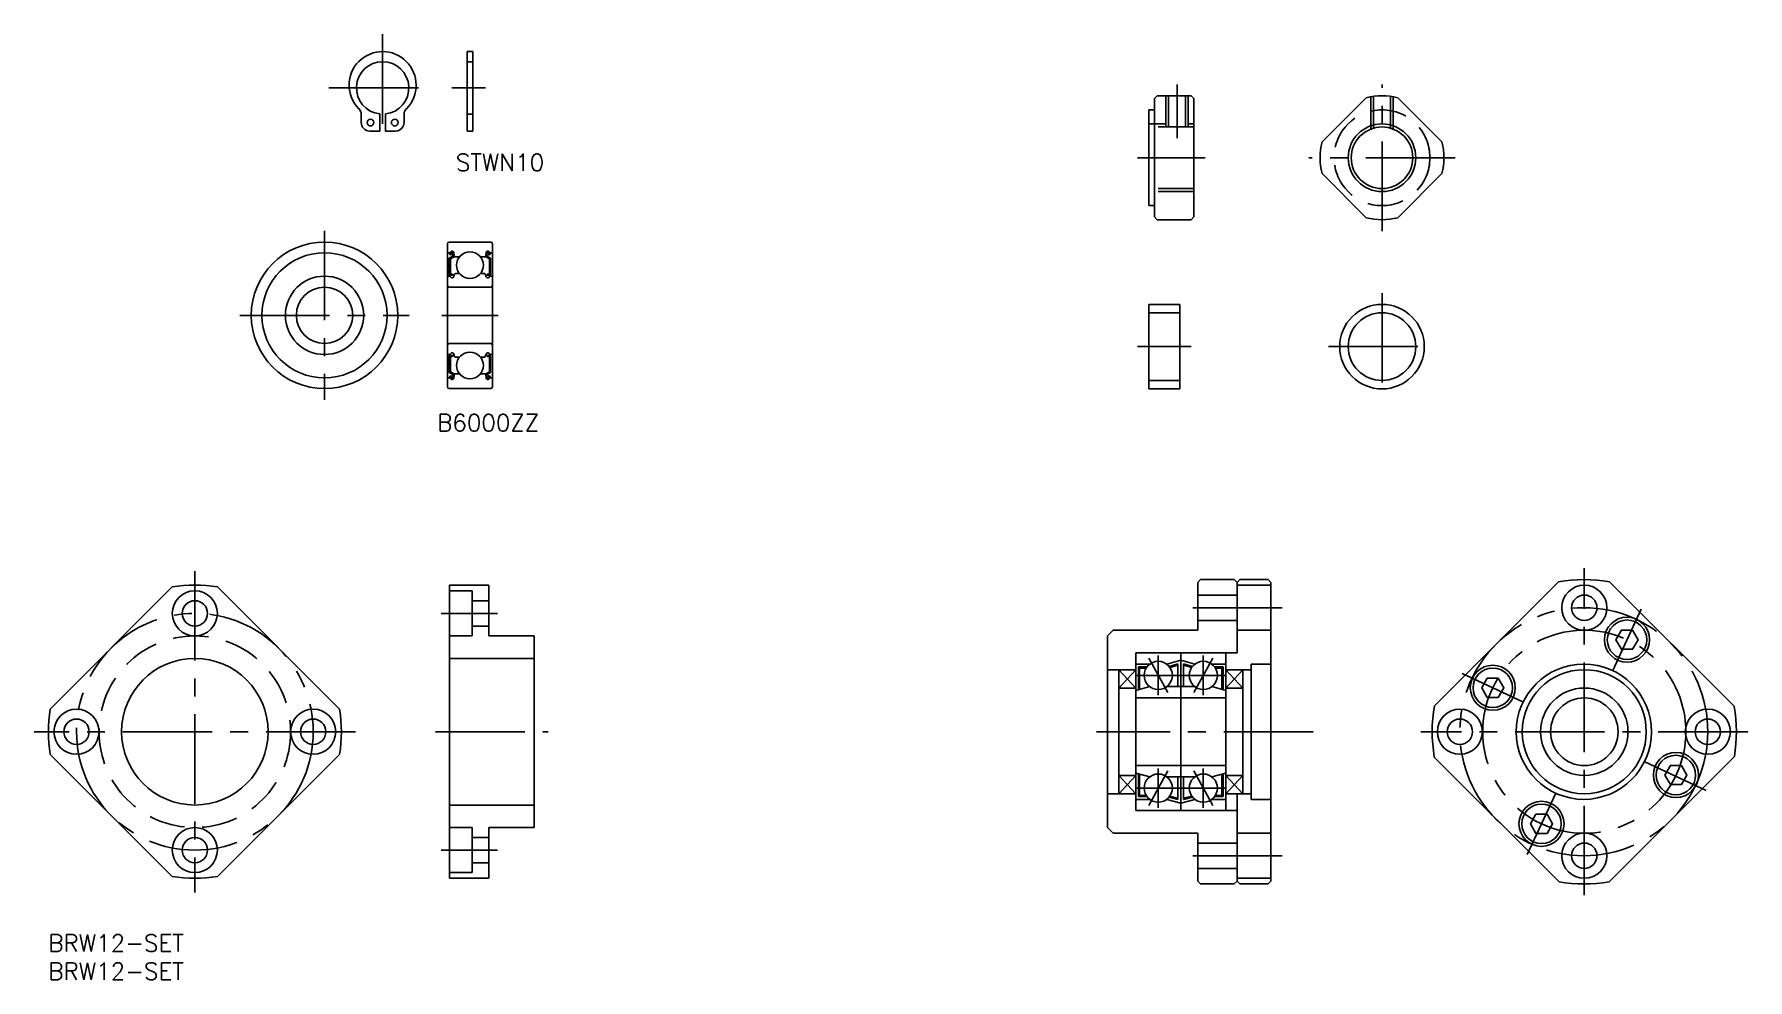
# Model space of a CAD drawing. Extents: x -3 to 302, y -8 to 160.
import ezdxf

# ---------------------------------------------------------------- set-up
doc = ezdxf.new("R2010")
doc.units = 0
doc.header["$LTSCALE"] = 0.5
doc.linetypes.add('CENTER', pattern=[50.8, 31.75, -6.35, 6.35, -6.35])
doc.linetypes.add('DASHED', pattern=[19.05, 12.7, -6.35])
for name, color, linetype in [('MSM_CENTER', 1, 'CENTER'), ('MSM_CONTINUOUS', 7, 'CONTINUOUS'), ('MSM_DASHED', 4, 'DASHED'), ('MSM_NARROW', 5, 'CONTINUOUS'), ('MSM_PART_NUMBER', 7, 'CONTINUOUS')]:
    doc.layers.add(name, color=color, linetype=linetype)
doc.styles.get("Standard").update_dxf_attribs({"font": 'txt.shx', "height": 3, "bigfont": 'bigfont.shx'})

# ---------------------------------------------------------------- blocks, each defined once
blk = doc.blocks.new('*U55')
at = {"layer": 'MSM_PART_NUMBER'}
blk.add_text('BRW12-SET', height=3, dxfattribs=at).set_placement((0, -3))
blk = doc.blocks.new('*U56')
at = {"layer": 'MSM_PART_NUMBER'}
blk.add_text('BRW12-SET', height=3, dxfattribs=at).set_placement((0, -8))

msp = doc.modelspace()

# ---------------------------------------------------------------- linework, layer by layer
at = {"layer": 'MSM_CENTER'}
for p, q in [((59.32, 159.75), (59.32, 140.72)), ((49.8, 150.23), (68.84, 150.23)), ((71.63, 150.23), (77.55, 150.23)), ((200.3, 150.84), (200.3, 141.34)), ((236.68, 124.84), (236.68, 150.84)), ((193.3, 137.84), (205.3, 137.84)), ((249.68, 137.84), (223.68, 137.84)), ((49.01, 124.88), (49.01, 94.88)), ((236.68, 113.83), (236.68, 94.83)), ((34.01, 109.88), (64.01, 109.88)), ((69.82, 109.88), (79.82, 109.88)), ((193.3, 104.33), (202.8, 104.33)), ((227.18, 104.33), (246.18, 104.33)), ((26, 64.5), (26, 7.5)), ((272.58, 7), (272.58, 65)), ((218.97, 58), (202.02, 58)), ((69.69, 57), (79.69, 57)), ((277.62, 46.89), (282.69, 57.77)), ((195.27, 49.06), (198.67, 42.94)), ((196.97, 49.5), (196.97, 42.5)), ((206.67, 49.06), (203.27, 42.94)), ((204.97, 49.5), (204.97, 42.5)), ((208.97, 46), (192.97, 46)), ((261.77, 41.26), (250.9, 46.33)), ((54.5, 36), (-2.5, 36)), ((68.69, 36), (88.69, 36)), ((224.47, 36), (186.02, 36)), ((301.58, 36), (243.58, 36)), ((294.18, 25.57), (283.31, 30.64)), ((195.27, 22.94), (198.67, 29.06)), ((196.97, 22.5), (196.97, 29.5)), ((206.67, 22.94), (203.27, 29.06)), ((204.97, 22.5), (204.97, 29.5)), ((208.97, 26), (192.97, 26)), ((262.45, 14.22), (267.52, 25.1)), ((69.69, 15), (79.69, 15)), ((218.97, 14), (202.02, 14))]:
    msp.add_line(p, q, dxfattribs=at)
for centre, radius in [((272.5, 36), 22), ((26, 36), 21), ((272.58, 36), 18.02)]:
    msp.add_circle(centre, radius, dxfattribs=at)
at = {"layer": 'MSM_CONTINUOUS'}
for p, q in [((74.32, 156.68), (74.32, 142.58)), ((74.32, 156.68), (75.32, 156.68)), ((75.32, 156.68), (75.32, 142.58)), ((195.3, 146.34), (196.3, 146.34)), ((195.3, 146.34), (195.3, 129.34)), ((196.8, 148.84), (196.3, 148.34)), ((196.3, 148.34), (196.3, 127.34)), ((196.8, 148.84), (202.8, 148.84)), ((202.8, 148.84), (203.3, 148.34)), ((203.3, 148.34), (203.3, 127.34)), ((226.04, 140.64), (233.88, 148.48)), ((247.32, 140.64), (239.48, 148.48)), ((55.52, 145.5), (55.52, 144.08)), ((58.82, 145.61), (58.82, 142.58)), ((58.82, 144.85), (58.82, 144.85)), ((58.82, 144.1), (58.82, 144.1)), ((59.82, 145.61), (59.82, 142.58)), ((63.12, 145.5), (63.12, 144.08)), ((57.02, 142.58), (58.82, 142.58)), ((59.82, 142.58), (61.62, 142.58)), ((74.32, 142.58), (75.32, 142.58)), ((233.88, 127.2), (226.04, 135.04)), ((239.48, 127.2), (247.32, 135.04)), ((195.3, 129.34), (196.3, 129.34)), ((196.8, 126.84), (196.3, 127.34)), ((196.8, 126.84), (202.8, 126.84)), ((202.8, 126.84), (203.3, 127.34)), ((70.82, 122.58), (70.82, 97.18)), ((71.12, 122.88), (78.52, 122.88)), ((78.82, 122.58), (78.82, 97.18)), ((70.92, 120.98), (71.28, 120.98)), ((71.8, 120.38), (71.15, 120)), ((71.15, 120), (71.15, 117.18)), ((71.27, 120.97), (71.44, 121.17)), ((71.42, 120.55), (71.28, 120.7)), ((72, 120.26), (71.35, 119.89)), ((71.35, 119.89), (71.35, 117.18)), ((71.42, 120.84), (71.59, 121.04)), ((71.56, 120.7), (71.42, 120.84)), ((71.42, 120.55), (71.56, 120.7)), ((71.77, 120.98), (71.8, 120.38)), ((71.97, 121), (72.02, 120.37)), ((72, 120.63), (72, 120.26)), ((72.12, 120.28), (72.97, 120.28)), ((77.52, 120.28), (76.67, 120.28)), ((77.67, 121), (77.62, 120.37)), ((77.64, 120.63), (77.64, 120.26)), ((77.64, 120.26), (78.29, 119.89)), ((77.87, 120.98), (77.84, 120.38)), ((77.84, 120.38), (78.49, 120)), ((78.22, 120.84), (78.05, 121.04)), ((78.08, 120.7), (78.22, 120.84)), ((78.22, 120.55), (78.08, 120.7)), ((78.37, 120.97), (78.2, 121.17)), ((78.22, 120.55), (78.36, 120.7)), ((78.29, 119.89), (78.29, 117.18)), ((78.72, 120.98), (78.36, 120.98)), ((78.49, 120), (78.49, 117.18)), ((70.92, 116.83), (71.27, 116.83)), ((71.27, 116.83), (71.46, 116.6)), ((71.75, 117.18), (71.35, 117.18)), ((71.35, 116.98), (71.75, 116.98)), ((71.61, 116.53), (71.71, 116.53)), ((71.75, 116.98), (71.75, 117.18)), ((71.9, 116.66), (72.1, 117.21)), ((72.19, 117.28), (72.97, 117.28)), ((77.45, 117.28), (76.67, 117.28)), ((77.74, 116.66), (77.54, 117.21)), ((77.89, 116.98), (77.89, 117.18)), ((77.89, 117.18), (78.29, 117.18)), ((78.29, 116.98), (77.89, 116.98)), ((78.03, 116.53), (77.93, 116.53)), ((78.37, 116.83), (78.18, 116.6)), ((78.72, 116.83), (78.37, 116.83)), ((71.12, 114.88), (78.52, 114.88)), ((195.3, 111.83), (200.8, 111.83)), ((195.3, 111.83), (195.3, 96.83)), ((200.8, 111.83), (200.8, 96.83)), ((71.12, 104.88), (78.52, 104.88)), ((70.92, 102.93), (71.27, 102.93)), ((71.15, 99.75), (71.15, 102.58)), ((71.27, 102.93), (71.46, 103.16)), ((71.35, 102.78), (71.75, 102.78)), ((71.75, 102.58), (71.35, 102.58)), ((71.35, 99.87), (71.35, 102.58)), ((71.61, 103.23), (71.71, 103.23)), ((71.75, 102.78), (71.75, 102.58)), ((71.9, 103.1), (72.1, 102.55)), ((72.19, 102.48), (72.97, 102.48)), ((77.45, 102.48), (76.67, 102.48)), ((77.74, 103.1), (77.54, 102.55)), ((77.89, 102.78), (77.89, 102.58)), ((78.29, 102.78), (77.89, 102.78)), ((77.89, 102.58), (78.29, 102.58)), ((78.03, 103.23), (77.93, 103.23)), ((78.37, 102.93), (78.18, 103.16)), ((78.29, 99.87), (78.29, 102.58)), ((78.72, 102.93), (78.37, 102.93)), ((78.49, 99.75), (78.49, 102.58)), ((70.92, 98.78), (71.28, 98.78)), ((71.8, 99.38), (71.15, 99.75)), ((71.27, 98.79), (71.44, 98.59)), ((71.42, 99.2), (71.28, 99.06)), ((72, 99.49), (71.35, 99.87)), ((71.42, 99.2), (71.56, 99.06)), ((71.56, 99.06), (71.42, 98.92)), ((71.42, 98.92), (71.59, 98.72)), ((71.77, 98.78), (71.8, 99.38)), ((71.97, 98.76), (72.02, 99.39)), ((72, 99.13), (72, 99.49)), ((72.12, 99.48), (72.97, 99.48)), ((77.52, 99.48), (76.67, 99.48)), ((77.67, 98.76), (77.62, 99.39)), ((77.64, 99.49), (78.29, 99.87)), ((77.64, 99.13), (77.64, 99.49)), ((77.84, 99.38), (78.49, 99.75)), ((77.87, 98.78), (77.84, 99.38)), ((78.22, 98.92), (78.05, 98.72)), ((78.22, 99.2), (78.08, 99.06)), ((78.08, 99.06), (78.22, 98.92)), ((78.37, 98.79), (78.2, 98.59)), ((78.22, 99.2), (78.36, 99.06)), ((78.72, 98.78), (78.36, 98.78)), ((71.12, 96.88), (78.52, 96.88)), ((195.3, 96.83), (200.8, 96.83)), ((21.99, 61.69), (0.31, 40.01)), ((30.01, 61.69), (51.69, 40.01)), ((71.19, 10), (71.19, 62)), ((71.19, 62), (78.19, 62)), ((71.19, 61), (75.19, 61)), ((75.19, 61), (75.19, 53)), ((78.19, 53), (78.19, 62)), ((204.47, 63), (203.97, 62.5)), ((203.97, 62.5), (203.97, 54)), ((210.47, 63), (204.47, 63)), ((210.97, 62.5), (210.47, 63)), ((210.97, 62.5), (211.47, 63)), ((210.97, 62.5), (210.97, 50)), ((216.97, 62), (210.97, 62)), ((216.47, 63), (211.47, 63)), ((216.47, 63), (216.97, 62.5)), ((216.97, 62.5), (216.97, 9.5)), ((245.98, 40.59), (268, 62.61)), ((299.21, 40.49), (277.07, 62.62)), ((75.19, 59.25), (78.19, 59.25)), ((210.97, 60.25), (203.97, 60.25)), ((75.19, 54.75), (78.19, 54.75)), ((210.97, 55.75), (203.97, 55.75)), ((71.19, 53), (75.19, 53)), ((86.19, 53), (78.19, 53)), ((86.19, 19), (86.19, 53)), ((188.97, 54), (187.97, 53)), ((187.97, 53), (187.97, 19)), ((204.02, 54), (188.97, 54)), ((216.97, 54), (210.97, 54)), ((71.19, 49), (86.19, 49)), ((210.97, 50), (192.97, 50)), ((192.97, 50), (192.97, 22)), ((198.47, 48), (200.97, 48.67)), ((200.97, 50), (200.97, 22)), ((203.47, 48), (200.97, 48.67)), ((208.97, 50), (208.97, 22)), ((192.97, 47), (187.97, 47)), ((189.97, 47), (189.97, 25)), ((195.47, 48), (192.97, 48)), ((193.47, 47.5), (193.47, 43.46)), ((194.97, 47.5), (193.47, 47.5)), ((193.67, 47.3), (193.67, 43.52)), ((194.83, 47.3), (193.67, 47.3)), ((198.89, 47.6), (200.47, 48.02)), ((199.02, 47.42), (200.47, 47.81)), ((200.47, 48.02), (200.47, 44)), ((201.47, 48.02), (201.47, 44)), ((203.04, 47.6), (201.47, 48.02)), ((202.91, 47.42), (201.47, 47.81)), ((206.47, 48), (208.97, 48)), ((206.97, 47.5), (208.47, 47.5)), ((207.1, 47.3), (208.27, 47.3)), ((208.27, 47.3), (208.27, 43.52)), ((208.47, 47.5), (208.47, 43.46)), ((213.47, 47), (208.97, 47)), ((211.97, 47), (211.97, 25)), ((216.97, 48), (213.47, 48)), ((213.47, 48), (213.47, 24)), ((192.97, 43.75), (189.97, 43.75)), ((195.47, 44), (192.97, 43.33)), ((200.97, 44), (198.47, 44)), ((200.97, 44), (203.47, 44)), ((206.47, 44), (208.97, 43.33)), ((211.97, 43.75), (208.97, 43.75)), ((208.97, 42), (192.97, 42)), ((0.31, 31.99), (21.99, 10.31)), ((51.69, 31.99), (30.01, 10.31)), ((268.09, 9.38), (245.96, 31.51)), ((276.97, 9.36), (299.22, 31.61)), ((192.97, 28.25), (189.97, 28.25)), ((208.97, 30), (192.97, 30)), ((195.47, 28), (192.97, 28.67)), ((193.47, 24.5), (193.47, 28.54)), ((193.67, 24.7), (193.67, 28.48)), ((200.97, 28), (198.47, 28)), ((200.47, 23.98), (200.47, 28)), ((200.97, 28), (203.47, 28)), ((201.47, 23.98), (201.47, 28)), ((206.47, 28), (208.97, 28.67)), ((208.27, 24.7), (208.27, 28.48)), ((208.47, 24.5), (208.47, 28.54)), ((211.97, 28.25), (208.97, 28.25)), ((192.97, 25), (187.97, 25)), ((194.97, 24.5), (193.47, 24.5)), ((194.83, 24.7), (193.67, 24.7)), ((198.89, 24.4), (200.47, 23.98)), ((199.02, 24.58), (200.47, 24.19)), ((202.91, 24.58), (201.47, 24.19)), ((203.04, 24.4), (201.47, 23.98)), ((206.97, 24.5), (208.47, 24.5)), ((207.1, 24.7), (208.27, 24.7)), ((213.47, 25), (208.97, 25)), ((210.97, 25), (210.97, 9.5)), ((71.19, 23), (86.19, 23)), ((195.47, 24), (192.97, 24)), ((210.97, 22), (192.97, 22)), ((198.47, 24), (200.97, 23.33)), ((203.47, 24), (200.97, 23.33)), ((206.47, 24), (208.97, 24)), ((210.97, 9.5), (210.97, 22)), ((216.97, 24), (213.47, 24)), ((71.19, 19), (75.19, 19)), ((75.19, 11), (75.19, 19)), ((78.19, 11), (78.19, 19)), ((78.19, 10), (78.19, 19)), ((86.19, 19), (78.19, 19)), ((188.97, 18), (187.97, 19)), ((75.19, 17.25), (78.19, 17.25)), ((204.02, 18), (188.97, 18)), ((203.97, 18), (203.97, 9.5)), ((210.97, 16.25), (203.97, 16.25)), ((216.97, 18), (210.97, 18)), ((75.19, 12.75), (78.19, 12.75)), ((71.19, 11), (75.19, 11)), ((71.19, 10), (78.19, 10)), ((210.97, 11.75), (203.97, 11.75)), ((204.47, 9), (203.97, 9.5)), ((210.47, 9), (210.97, 9.5)), ((216.97, 10), (210.97, 10)), ((211.47, 9), (210.97, 9.5)), ((216.47, 9), (216.97, 9.5)), ((210.47, 9), (204.47, 9)), ((216.47, 9), (211.47, 9))]:
    msp.add_line(p, q, dxfattribs=at)
for points in [[(281.14, 54.03), (282.12, 52.33), (281.14, 50.63), (279.18, 50.63), (278.2, 52.33), (279.18, 54.03)], [(257.32, 45.5), (258.3, 43.8), (257.32, 42.1), (255.36, 42.1), (254.37, 43.8), (255.36, 45.5)], [(289.82, 30.02), (290.8, 28.32), (289.82, 26.62), (287.86, 26.62), (286.88, 28.32), (287.86, 30.02)], [(289.82, 30.02), (290.8, 28.32), (289.82, 26.62), (287.86, 26.62), (286.88, 28.32), (287.86, 30.02)], [(265.97, 21.36), (266.95, 19.66), (265.97, 17.96), (264, 17.96), (263.02, 19.66), (264, 21.36)]]:
    msp.add_lwpolyline(points, close=True, dxfattribs=at)
for centre, radius in [((57.17, 144.08), 0.6), ((61.47, 144.08), 0.6), ((236.68, 137.84), 5.46), ((49.01, 109.88), 13), ((49.01, 109.88), 11.1), ((74.82, 118.78), 2.38), ((49.01, 109.88), 6.95), ((49.01, 109.88), 5), ((236.68, 104.33), 7.5), ((236.68, 104.33), 6), ((74.82, 100.98), 2.38), ((26, 57), 4), ((272.58, 58), 4), ((26, 57), 2.25), ((272.58, 58), 2.25), ((280.16, 52.33), 4), ((280.16, 52.33), 3.5), ((26, 36), 13), ((196.97, 46), 2.5), ((204.97, 46), 2.5), ((256.34, 43.8), 4), ((256.34, 43.8), 3.5), ((272.5, 36), 12), ((272.58, 36), 11), ((272.58, 36), 7.75), ((5, 36), 4), ((47, 36), 4), ((250.5, 36), 4), ((272.58, 36), 6), ((294.5, 36), 4), ((5, 36), 2.25), ((47, 36), 2.25), ((250.5, 36), 2.25), ((294.5, 36), 2.25), ((288.84, 28.32), 4), ((288.84, 28.32), 4), ((288.84, 28.32), 3.5), ((288.84, 28.32), 3.5), ((196.97, 26), 2.5), ((204.97, 26), 2.5), ((264.99, 19.66), 4), ((264.99, 19.66), 3.5), ((26, 15), 4), ((26, 15), 2.25), ((272.58, 14), 4), ((272.58, 14), 2.25)]:
    msp.add_circle(centre, radius, dxfattribs=at)
for centre, radius, start, end in [((59.32, 150.73), 5.95, 315.3497, 224.6503), ((59.32, 150.23), 4.65, 276.1728, 263.8272), ((54.02, 145.5), 1.5, 0, 44.6503), ((64.62, 145.5), 1.5, 135.3497, 180), ((236.68, 137.84), 11, 75.2726, 104.7274), ((57.02, 144.08), 1.5, 180, 270), ((61.62, 144.08), 1.5, 270, 0), ((236.68, 137.84), 11, 165.2726, 194.7274), ((236.68, 137.84), 11, 345.2726, 14.7274), ((236.68, 137.84), 11, 255.2726, 284.7274), ((71.12, 122.58), 0.3, 90, 180), ((78.52, 122.58), 0.3, 0, 90), ((70.92, 121.08), 0.1, 180, 270), ((71.42, 120.84), 0.2, 140.137, 225.002), ((71.67, 120.98), 0.3, 4.9354, 140.137), ((71.67, 120.98), 0.1, 3.1017, 139.9503), ((72.12, 120.38), 0.1, 184.9354, 270), ((77.52, 120.38), 0.1, 270, 355.0646), ((77.97, 120.98), 0.3, 39.863, 175.0646), ((77.97, 120.98), 0.1, 40.0497, 176.8983), ((78.22, 120.84), 0.2, 314.998, 39.863), ((78.72, 121.08), 0.1, 270, 0), ((70.92, 116.73), 0.1, 90, 180.8103), ((71.35, 117.18), 0.2, 180, 270), ((71.61, 116.73), 0.2, 219.9762, 270), ((71.71, 116.73), 0.2, 270, 339.9916), ((72.19, 117.18), 0.1, 90, 159.9916), ((77.45, 117.18), 0.1, 20.0084, 90), ((77.93, 116.73), 0.2, 200.0084, 270), ((78.03, 116.73), 0.2, 270, 320.0238), ((78.29, 117.18), 0.2, 270, 0), ((78.72, 116.73), 0.1, 359.1897, 90), ((71.12, 115.18), 0.3, 180, 270), ((78.52, 115.18), 0.3, 270, 0), ((71.12, 104.58), 0.3, 90, 180), ((78.52, 104.58), 0.3, 0, 90), ((70.92, 103.03), 0.1, 179.1897, 270), ((71.35, 102.58), 0.2, 90, 180), ((71.61, 103.03), 0.2, 90, 140.0238), ((71.71, 103.03), 0.2, 20.0084, 90), ((72.19, 102.58), 0.1, 200.0084, 270), ((77.45, 102.58), 0.1, 270, 339.9916), ((77.93, 103.03), 0.2, 90, 159.9916), ((78.03, 103.03), 0.2, 39.9762, 90), ((78.29, 102.58), 0.2, 0, 90), ((78.72, 103.03), 0.1, 270, 0.8103), ((70.92, 98.68), 0.1, 90, 180), ((71.42, 98.92), 0.2, 134.998, 219.863), ((71.67, 98.78), 0.3, 219.863, 355.0646), ((71.67, 98.78), 0.1, 220.0497, 356.8983), ((72.12, 99.38), 0.1, 90, 175.0646), ((77.52, 99.38), 0.1, 4.9354, 90), ((77.97, 98.78), 0.3, 184.9354, 320.137), ((77.97, 98.78), 0.1, 183.1017, 319.9503), ((78.22, 98.92), 0.2, 320.137, 45.002), ((78.72, 98.68), 0.1, 0, 90), ((71.12, 97.18), 0.3, 180, 270), ((78.52, 97.18), 0.3, 270, 0), ((26, 36), 26, 81.1289, 98.8711), ((272.58, 36), 27, 80.4309, 99.7819), ((26, 36), 26, 171.1289, 188.8711), ((26, 36), 26, 351.1289, 8.8711), ((272.58, 36), 27, 170.2181, 189.5691), ((272.58, 36), 27, 350.6427, 9.5691), ((26, 36), 26, 261.1289, 278.8711), ((272.58, 36), 27, 260.4309, 279.3573)]:
    msp.add_arc(centre, radius, start, end, dxfattribs=at)
at = {"layer": 'MSM_DASHED'}
for p, q in [((74.32, 154.88), (75.32, 154.88)), ((198.3, 148.84), (198.3, 143.34)), ((198.8, 143.34), (198.8, 148.84)), ((201.8, 143.34), (201.8, 148.84)), ((202.3, 148.84), (202.3, 143.34)), ((234.68, 148.66), (234.68, 142.92)), ((235.18, 143.09), (235.18, 148.74)), ((238.18, 143.09), (238.18, 148.74)), ((238.68, 148.66), (238.68, 142.92)), ((74.32, 145.58), (75.32, 145.58)), ((198.3, 143.84), (195.3, 143.84)), ((203.3, 143.3), (195.3, 143.3)), ((203.3, 143.84), (202.3, 143.84)), ((203.3, 132.38), (195.3, 132.38)), ((203.3, 131.84), (195.3, 131.84)), ((200.8, 110.33), (195.3, 110.33)), ((200.8, 98.33), (195.3, 98.33))]:
    msp.add_line(p, q, dxfattribs=at)
for centre, radius in [((236.68, 137.84), 8.5), ((26, 36), 17)]:
    msp.add_circle(centre, radius, dxfattribs=at)
at = {"layer": 'MSM_NARROW'}
for p, q in [((189.97, 47), (192.97, 43.75)), ((192.97, 47), (189.97, 43.75)), ((208.97, 47), (211.97, 43.75)), ((211.97, 47), (208.97, 43.75)), ((189.97, 25), (192.97, 28.25)), ((192.97, 25), (189.97, 28.25)), ((208.97, 25), (211.97, 28.25)), ((211.97, 25), (208.97, 28.25))]:
    msp.add_line(p, q, dxfattribs=at)
msp.add_circle((236.68, 137.84), 6, dxfattribs=at)

# ---------------------------------------------------------------- block references
at = {"layer": 'MSM_CONTINUOUS'}
for name in ['*U55', '*U56']:
    msp.add_blockref(name, (0, 0), dxfattribs=at)

# ---------------------------------------------------------------- texts
at = {"layer": 'MSM_PART_NUMBER'}
for s, p in [('STWN10', (72.31, 135.51)), ('B6000ZZ', (69, 89.33))]:
    msp.add_text(s, height=3, dxfattribs=at).set_placement(p)

doc.saveas('drawing.dxf')
